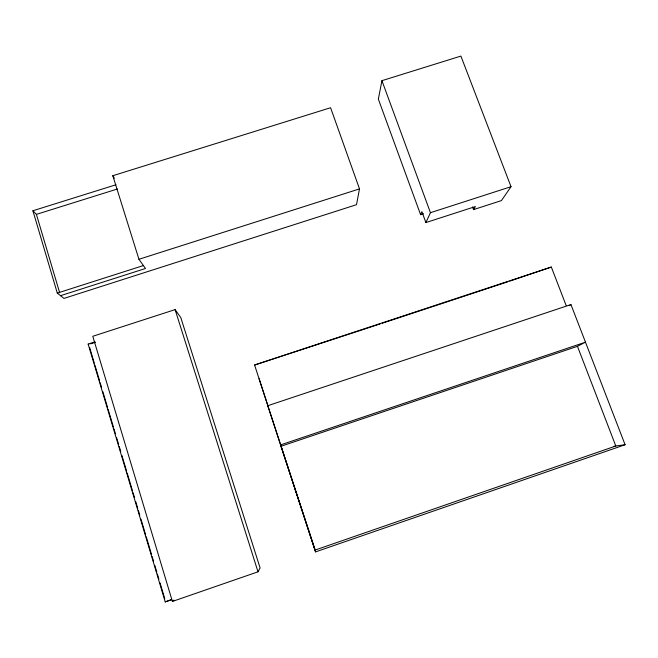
<?xml version="1.0" encoding="UTF-8"?>
<svg xmlns="http://www.w3.org/2000/svg" width="658" height="658" viewBox="0 0 658 658"><rect width="100%" height="100%" fill="white"/><g stroke="black" fill="none" stroke-linecap="round" stroke-linejoin="round"><path stroke-width="0.99" d="M60.528 295.681L145.5 268.489L138.945 259.285L112.822 175.719L330.587 107.731L359.498 188.887L356.513 204.687L63.949 298.411L57.295 293.098L32.9 210.757L115.972 184.758M472.51 206.949L473.513 209.622L501.445 200.583L511.019 186.691L460.896 56.086L381.928 80.671L378.35 99.128L420.602 214.689L423.538 213.743M420.602 214.689L421.901 211.662L425.89 222.569L475.397 206.554L473.513 209.622M425.89 222.569L430.447 212.699L381.928 80.671M258.01 571.81L260.099 567.953L180.81 317.617L175.11 309.614L92.778 336.287L172.388 601.453L258.01 571.81L175.11 309.614M566.135 305.468L551.322 267.049L509.777 281.139M172.388 601.453L173.942 600.104M94.908 341.897L88.147 344.085L165.24 601.914L171.129 599.693M569.31 305.69L570.947 304.564L625.1 444.734L315.56 551.889L267.765 405.715L570.947 304.564M577.461 346.322L585.472 342.168L280.579 444.907L315.182 550.03L615.814 446.009L577.461 346.322L281.221 446.19M165.24 601.914L171.68 599.685M267.765 405.715L268.308 407.014L254.58 365.026L551.322 267.049M380.299 323.892L254.58 365.026M382.249 323.251L507.836 281.78M90.648 343.846L95.459 342.283M430.447 212.699L511.019 186.691M57.295 293.098L143.411 265.561M138.945 259.285L359.498 188.887M32.9 210.757L36.404 214.368L117.387 189.002M614.037 446.256L625.1 444.734M88.147 344.085L88.723 344.471M112.822 175.719L114.319 178.195M259.063 378.687L315.56 551.889M89.603 347.416L94.3 363.117M94.884 365.083L99.58 380.785M100.172 382.742L101.636 387.652M102.812 391.576L107.509 407.277M108.093 409.243L113.373 426.91M113.966 428.868L115.43 433.778M116.606 437.702L118.662 444.578M119.246 446.535L120.718 451.446M121.886 455.369L126.583 471.07M127.175 473.036L132.455 490.704M133.048 492.661L134.512 497.571M135.688 501.495L137.744 508.363M138.328 510.328L139.792 515.239M140.968 519.162L145.665 534.864M146.249 536.829L151.537 554.488M152.121 556.454L153.594 561.364M154.762 565.288L156.818 572.156M157.41 574.121L158.874 579.024M160.05 582.955L164.747 598.657M36.404 214.368L59.656 292.744"/></g></svg>
